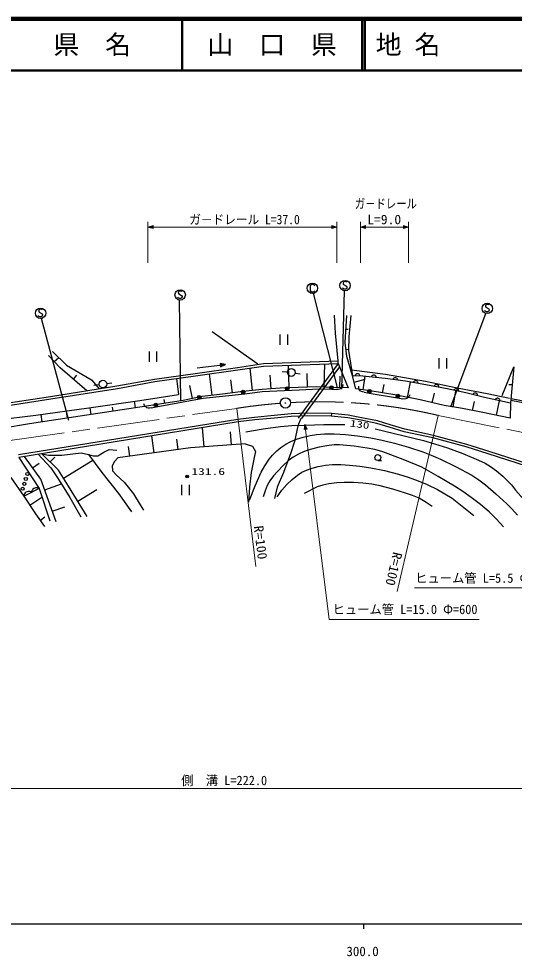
# Model space of a CAD drawing. Units: millimetres, scale not verified. Extents: x 40000 to 680000, y 20000 to 380000.
# Drawn here: x 301447 to 397134, y 198715 to 380000 of the extents above; entities that cross this region are included whole.
import ezdxf
from ezdxf.enums import TextEntityAlignment as Align

# ---------------------------------------------------------------- set-up
doc = ezdxf.new("R2010")
doc.units = ezdxf.units.MM
doc.header["$LTSCALE"] = 1000
doc.linetypes.add('CHAIN', pattern=[18.5, 12, -1.5, 3.5, -1.5])
for name, color, linetype, lineweight in [('M-BGD', 7, 'Continuous', 25), ('M-BGD-EXST', 7, 'Continuous', 25), ('M-BMK', 2, 'CHAIN', 13), ('M-BMK-SRVR', 3, 'Continuous', 25), ('M-STR-HTXT', 7, 'Continuous', 13), ('M-TTL', 2, 'Continuous', 140), ('M-TTL-BAND', 7, 'Continuous', 25), ('M-TTL-LINE', 7, 'Continuous', 50)]:
    doc.layers.add(name, color=color, linetype=linetype, lineweight=lineweight)
doc.layers.add('M-TTL-TXT', color=7, linetype='Continuous')
doc.styles.add('ＭＳ ゴシック', font='')
doc.styles.get('ＭＳ ゴシック').set_extended_font_data('MS Gothic')

msp = doc.modelspace()

# ---------------------------------------------------------------- linework, layer by layer
at = {"layer": 'M-BGD'}
for p, q in [((362591, 319225), (362441, 322682)), ((364495, 317371), (364795, 322632)), ((365547, 322632), (365196, 318473)), ((344752, 315217), (338790, 319475)), ((363140, 313862), (362591, 319225)), ((364645, 320002), (365051, 319978)), ((351894, 318924), (351894, 316924)), ((353414, 316924), (353414, 318924)), ((364795, 314666), (364495, 317371)), ((365196, 318473), (365146, 315818)), ((307944, 315674), (310680, 312991)), ((326622, 315683), (326622, 313683)), ((328142, 313683), (328142, 315683)), ((364645, 316018), (365151, 316075)), ((365146, 315818), (365871, 310958)), ((309417, 312517), (307207, 314885)), ((308312, 313701), (309155, 314487)), ((347636, 313180), (344752, 315217)), ((348696, 313340), (363140, 313862)), ((363158, 313363), (363140, 313862)), ((365871, 310958), (364795, 314666)), ((382580, 314367), (382580, 312367)), ((384100, 312367), (384100, 314367)), ((314611, 308078), (309417, 312517)), ((310680, 312991), (315469, 310149)), ((335530, 311426), (343689, 312583)), ((335601, 310931), (343764, 312089)), ((335932, 312511), (341343, 313113)), ((341343, 313113), (340313, 313320)), ((340313, 313320), (340384, 312684)), ((341223, 313099), (340360, 313265)), ((340360, 313265), (340417, 312748)), ((340384, 312684), (341343, 313113)), ((341104, 313086), (340406, 313210)), ((340406, 313210), (340450, 312812)), ((340417, 312748), (341223, 313099)), ((340450, 312812), (341104, 313086)), ((340985, 313073), (340452, 313155)), ((340452, 313155), (340483, 312876)), ((340483, 312876), (340985, 313073)), ((340865, 313060), (340499, 313099)), ((340499, 313099), (340516, 312940)), ((340516, 312940), (340865, 313060)), ((340706, 313042), (340545, 313044)), ((340545, 313044), (340550, 313004)), ((340550, 313004), (340706, 313042)), ((343689, 312583), (348696, 313340)), ((343764, 312089), (348743, 312842)), ((346569, 308086), (346119, 312445)), ((348743, 312842), (363158, 313363)), ((353680, 308603), (353517, 313014)), ((363158, 313363), (355390, 302772)), ((363393, 312668), (356079, 302697)), ((360447, 308754), (360581, 313269)), ((363158, 313363), (365036, 308625)), ((365333, 312812), (365473, 312853)), ((365700, 312104), (372261, 311259)), ((394829, 307151), (397034, 312712)), ((397034, 312712), (396433, 305648)), ((312014, 310297), (312661, 311055)), ((315469, 310149), (316970, 308450)), ((320411, 308992), (327647, 310325)), ((327647, 310325), (335530, 311426)), ((327727, 309831), (335601, 310931)), ((331928, 310418), (332308, 307332)), ((338812, 307181), (338312, 311316)), ((342734, 307655), (342428, 310184)), ((350190, 308409), (349991, 311093)), ((353341, 311642), (352343, 311699)), ((354832, 311493), (355822, 311351)), ((357214, 308733), (357119, 311378)), ((363463, 308668), (363524, 310871)), ((367875, 310908), (365871, 310958)), ((366572, 308453), (365871, 310958)), ((366221, 309706), (368333, 310297)), ((366416, 311065), (366373, 310946)), ((366478, 311163), (366416, 311065)), ((366581, 311261), (366478, 311163)), ((366682, 311318), (366581, 311261)), ((366803, 311355), (366682, 311318)), ((366963, 311351), (366803, 311355)), ((367082, 311308), (366963, 311351)), ((367181, 311246), (367082, 311308)), ((367278, 311143), (367181, 311246)), ((367336, 311042), (367278, 311143)), ((367373, 310921), (367336, 311042)), ((372184, 310407), (367875, 310908)), ((367950, 308253), (368329, 310855)), ((369586, 310830), (369533, 310715)), ((369657, 310922), (369586, 310830)), ((369768, 311010), (369657, 310922)), ((369874, 311058), (369768, 311010)), ((369998, 311084), (369874, 311058)), ((370157, 311066), (369998, 311084)), ((370272, 311012), (370157, 311066)), ((370364, 310941), (370272, 311012)), ((370452, 310830), (370364, 310941)), ((370500, 310724), (370452, 310830)), ((370526, 310600), (370500, 310724)), ((376142, 309906), (372184, 310407)), ((372261, 311259), (380026, 309906)), ((373721, 310333), (373666, 310219)), ((373793, 310425), (373721, 310333)), ((373905, 310512), (373793, 310425)), ((374012, 310559), (373905, 310512)), ((374136, 310583), (374012, 310559)), ((374295, 310563), (374136, 310583)), ((374409, 310509), (374295, 310563)), ((374500, 310436), (374409, 310509)), ((374587, 310325), (374500, 310436)), ((374634, 310218), (374587, 310325)), ((374659, 310094), (374634, 310218)), ((307565, 306967), (320411, 308992)), ((307643, 306473), (320495, 308499)), ((316958, 309228), (315973, 309058)), ((318441, 309454), (319432, 309586)), ((320495, 308499), (327727, 309831)), ((335008, 306578), (334513, 309071)), ((348444, 308280), (344695, 307892)), ((351935, 308539), (348444, 308280)), ((348471, 307910), (355619, 308271)), ((355426, 308668), (351935, 308539)), ((359003, 308797), (355426, 308668)), ((355619, 308271), (359445, 308416)), ((361890, 308711), (359003, 308797)), ((359445, 308416), (361827, 308343)), ((361827, 308343), (362827, 308313)), ((365036, 308625), (361890, 308711)), ((363147, 308303), (362827, 308313)), ((363429, 308375), (363147, 308303)), ((363633, 308489), (363429, 308375)), ((363838, 308683), (363633, 308489)), ((363965, 308879), (363838, 308683)), ((364052, 309116), (363965, 308879)), ((364057, 309276), (364052, 309116)), ((369328, 308052), (366572, 308453)), ((367099, 308858), (367119, 308977)), ((367105, 308654), (367099, 308858)), ((367182, 308398), (367105, 308654)), ((367274, 308220), (367182, 308398)), ((367411, 308074), (367274, 308220)), ((371708, 307652), (371986, 309306)), ((380049, 309205), (376142, 309906)), ((376542, 306775), (377116, 309731)), ((377664, 309755), (377603, 309644)), ((377741, 309843), (377664, 309755)), ((377857, 309923), (377741, 309843)), ((377966, 309965), (377857, 309923)), ((378091, 309983), (377966, 309965)), ((378248, 309955), (378091, 309983)), ((378359, 309894), (378248, 309955)), ((378447, 309817), (378359, 309894)), ((378528, 309701), (378447, 309817)), ((378569, 309592), (378528, 309701)), ((378588, 309467), (378569, 309592)), ((380026, 309906), (386139, 308603)), ((384208, 308453), (380049, 309205)), ((381697, 309029), (381637, 308918)), ((381774, 309117), (381697, 309029)), ((381890, 309197), (381774, 309117)), ((381999, 309238), (381890, 309197)), ((382125, 309256), (381999, 309238)), ((382282, 309228), (382125, 309256)), ((382393, 309167), (382282, 309228)), ((382481, 309091), (382393, 309167)), ((382561, 308974), (382481, 309091)), ((382603, 308865), (382561, 308974)), ((382621, 308740), (382603, 308865)), ((387765, 307652), (384208, 308453)), ((385564, 308271), (385499, 308162)), ((385645, 308355), (385564, 308271)), ((385764, 308431), (385645, 308355)), ((385875, 308467), (385764, 308431)), ((386001, 308480), (385875, 308467)), ((386157, 308445), (386001, 308480)), ((386139, 308603), (391900, 307551)), ((386265, 308379), (386157, 308445)), ((386349, 308299), (386265, 308379)), ((386425, 308179), (386349, 308299)), ((396733, 309180), (396086, 309235)), ((291110, 304445), (307565, 306967)), ((291186, 303951), (307643, 306473)), ((324809, 306212), (332308, 307332)), ((327968, 304950), (337064, 306611)), ((329631, 305651), (329512, 306402)), ((336851, 306944), (333165, 306212)), ((340773, 307418), (336851, 306944)), ((337064, 306611), (345078, 307477)), ((344695, 307892), (340773, 307418)), ((345078, 307477), (348471, 307910)), ((367627, 307916), (367411, 308074)), ((367818, 307843), (367627, 307916)), ((368133, 307789), (367818, 307843)), ((368133, 307789), (369119, 307620)), ((369119, 307620), (374606, 306681)), ((374087, 307251), (369328, 308052)), ((378997, 306299), (374087, 307251)), ((374606, 306681), (375591, 306513)), ((375907, 306459), (375591, 306513)), ((376196, 306491), (375907, 306459)), ((376414, 306575), (376196, 306491)), ((376645, 306739), (376414, 306575)), ((376797, 306915), (376645, 306739)), ((376916, 307139), (376797, 306915)), ((376943, 307296), (376916, 307139)), ((381302, 305748), (381746, 307606)), ((385360, 304921), (385857, 308082)), ((386462, 308068), (386425, 308179)), ((386474, 307942), (386462, 308068)), ((391422, 306750), (387765, 307652)), ((389176, 307427), (389108, 307320)), ((389258, 307510), (389176, 307427)), ((389379, 307583), (389258, 307510)), ((389491, 307617), (389379, 307583)), ((389617, 307628), (389491, 307617)), ((389772, 307589), (389617, 307628)), ((389879, 307522), (389772, 307589)), ((389962, 307440), (389879, 307522)), ((390035, 307319), (389962, 307440)), ((390069, 307207), (390035, 307319)), ((390079, 307081), (390069, 307207)), ((396433, 305648), (391422, 306750)), ((391900, 307551), (396224, 306650)), ((393504, 306415), (393439, 306306)), ((393584, 306499), (393504, 306415)), ((393703, 306576), (393584, 306499)), ((393814, 306613), (393703, 306576)), ((393940, 306626), (393814, 306613)), ((394096, 306592), (393940, 306626)), ((394204, 306527), (394096, 306592)), ((394289, 306447), (394204, 306527)), ((394365, 306328), (394289, 306447)), ((396540, 306538), (399888, 305892)), ((304769, 303324), (314983, 304746)), ((326097, 305091), (313297, 303152)), ((314983, 304746), (324809, 306212)), ((315431, 303475), (315232, 304783)), ((319697, 304121), (319579, 304900)), ((323964, 304768), (323769, 306056)), ((325646, 305421), (325624, 305539)), ((325721, 305231), (325646, 305421)), ((325882, 305017), (325721, 305231)), ((326029, 304881), (325882, 305017)), ((326208, 304792), (326029, 304881)), ((333165, 306212), (326097, 305091)), ((326465, 304717), (326208, 304792)), ((326669, 304713), (326465, 304717)), ((326984, 304771), (326669, 304713)), ((326984, 304771), (327968, 304950)), ((383607, 305197), (378997, 306299)), ((387114, 304645), (383607, 305197)), ((391072, 303844), (387114, 304645)), ((389093, 304245), (389449, 306005)), ((393702, 303318), (394263, 306125)), ((394403, 306217), (394365, 306328)), ((394416, 306091), (394403, 306217)), ((396433, 305648), (396332, 302792)), ((396483, 306244), (399831, 305597)), ((292589, 301936), (304769, 303324)), ((313297, 303152), (303514, 301686)), ((305960, 302053), (305749, 303461)), ((310852, 302785), (310730, 303600)), ((346957, 302921), (343760, 302526)), ((350781, 303251), (346957, 302921)), ((350824, 302753), (347009, 302424)), ((354044, 303580), (350781, 303251)), ((354080, 303081), (350824, 302753)), ((357299, 303712), (354044, 303580)), ((357305, 303212), (354080, 303081)), ((361815, 303646), (357299, 303712)), ((361808, 303146), (357305, 303212)), ((365008, 302854), (361770, 303148)), ((361815, 303646), (361808, 303146)), ((365078, 303350), (361815, 303646)), ((367555, 302364), (365008, 302854)), ((367649, 302855), (365078, 303350)), ((370748, 302229), (367649, 302855)), ((396332, 302792), (391072, 303844)), ((303514, 301686), (298170, 300798)), ((343760, 302526), (301374, 295669)), ((343830, 302030), (301454, 295176)), ((347009, 302424), (343830, 302030)), ((355325, 301257), (354711, 298229)), ((355895, 302704), (355325, 301257)), ((370623, 301744), (367555, 302364)), ((373004, 300994), (370623, 301744)), ((373154, 301471), (370748, 302229)), ((375898, 300129), (373004, 300994)), ((376022, 300614), (373154, 301471)), ((327587, 296036), (327132, 299329)), ((337227, 297198), (336949, 300917)), ((342512, 297593), (342324, 300097)), ((381434, 298956), (375898, 300129)), ((381551, 299443), (376022, 300614)), ((387979, 297696), (381551, 299443)), ((332252, 296679), (331970, 298721)), ((345154, 297791), (334584, 297001)), ((345154, 297791), (346558, 297352)), ((346558, 297352), (347172, 296343)), ((354711, 298229), (353965, 296036)), ((387838, 297216), (381434, 298956)), ((392264, 296344), (387979, 297696)), ((305217, 295784), (307647, 293140)), ((309138, 292701), (305879, 295891)), ((305879, 295891), (307208, 295597)), ((307208, 295597), (309752, 295641)), ((309752, 295641), (313482, 296036)), ((313482, 296036), (314886, 295729)), ((314886, 295729), (317518, 292263)), ((314886, 295729), (315807, 295465)), ((316728, 295465), (317869, 296211)), ((317869, 296211), (318922, 296694)), ((318922, 296694), (320370, 296606)), ((334584, 297001), (320589, 295071)), ((322922, 295392), (322658, 297303)), ((347172, 296343), (346909, 295158)), ((353965, 296036), (352561, 292263)), ((392114, 295867), (387838, 297216)), ((406937, 291037), (392114, 295867)), ((406832, 291597), (392264, 296344)), ((301454, 295176), (305365, 289148)), ((305716, 290947), (302540, 295351)), ((304128, 293149), (305395, 294062)), ((307509, 294296), (308412, 295219)), ((310081, 291166), (315720, 294630)), ((315807, 295465), (316728, 295465)), ((319927, 294413), (319488, 293535)), ((320589, 295071), (319927, 294413)), ((346909, 295158), (346339, 292263)), ((370782, 294567), (371532, 294567)), ((307647, 293140), (309182, 290859)), ((311025, 289630), (309138, 292701)), ((317518, 292263), (320721, 288183)), ((319488, 293535), (319576, 292570)), ((319576, 292570), (320278, 291824)), ((346339, 292263), (346031, 289411)), ((352561, 292263), (351332, 289411)), ((302470, 287656), (300005, 291290)), ((308656, 282698), (305716, 290947)), ((309182, 290859), (311288, 287393)), ((320278, 291824), (321770, 290420)), ((321770, 290420), (323612, 288139)), ((305365, 289148), (302470, 287656)), ((302697, 288309), (302562, 288125)), ((302863, 288432), (302697, 288309)), ((303044, 288526), (302863, 288432)), ((303241, 288589), (303044, 288526)), ((303469, 288592), (303241, 288589)), ((303637, 288563), (303469, 288592)), ((303774, 288519), (303637, 288563)), ((303943, 288415), (303774, 288519)), ((303955, 288601), (303943, 288415)), ((303996, 288731), (303955, 288601)), ((304066, 288874), (303996, 288731)), ((304193, 289048), (304066, 288874)), ((304349, 289164), (304193, 289048)), ((304519, 289252), (304349, 289164)), ((304705, 289312), (304519, 289252)), ((304919, 289314), (304705, 289312)), ((305077, 289287), (304919, 289314)), ((305207, 289246), (305077, 289287)), ((305365, 289148), (305207, 289246)), ((305365, 289148), (307427, 282918)), ((306451, 288885), (309682, 290036)), ((314666, 283751), (311025, 289630)), ((312845, 286691), (316498, 288953)), ((332901, 289858), (332901, 287858)), ((334421, 287858), (334421, 289858)), ((346031, 289411), (345812, 286515)), ((351332, 289411), (350850, 287217)), ((302444, 287834), (302432, 287637)), ((302488, 287972), (302444, 287834)), ((304751, 284278), (302470, 287656)), ((302562, 288125), (302488, 287972)), ((303610, 285967), (305905, 287517)), ((311288, 287393), (313438, 283708)), ((320721, 288183), (323221, 284673)), ((323612, 288139), (324885, 286033)), ((307921, 284760), (310356, 285628)), ((324885, 286033), (325543, 284980)), ((306506, 281821), (304751, 284278)), ((305628, 283049), (306480, 283658))]:
    msp.add_line(p, q, dxfattribs=at)
for points in [[(345286, 300116), (348638, 300683), (351987, 301145), (354180, 301320), (356779, 301414), (360349, 301532), (363783, 301547), (364405, 301523)], [(345980, 286910), (347088, 289675), (348267, 292323), (348966, 293538), (349819, 294805), (350444, 295587), (351272, 296444), (352043, 297084), (353044, 297752), (353977, 298241), (355087, 298700), (356341, 299102), (357703, 299425), (358927, 299604), (360524, 299709), (362356, 299703), (364552, 299579), (366853, 299352), (369426, 298987), (371651, 298534), (374042, 297936), (376730, 297153), (379495, 296241), (381078, 295641), (382903, 294829), (385821, 293402), (388975, 291736), (390303, 290845), (391575, 289871), (393593, 288131), (395675, 286197), (396689, 285222), (397750, 284028)], [(370280, 300723), (379638, 298448), (381760, 297832), (384223, 296999), (387208, 295902), (390253, 294665), (391508, 294046), (392567, 293405), (393702, 292582), (394916, 291561), (395795, 290743), (396601, 289853), (397403, 288810), (398415, 287686), (398895, 287318), (399578, 286966), (400351, 286753), (401310, 286614), (402707, 286524), (404297, 286530), (412118, 287130)], [(395042, 281777), (393689, 283251), (392285, 284621), (390611, 286050), (388815, 287449), (387187, 288611), (385592, 289628), (382470, 291499), (379315, 293268), (375665, 294773), (371759, 296258), (370214, 296677), (368743, 296975), (366194, 297334), (363407, 297611), (362350, 297583), (360958, 297420), (359441, 297149), (357693, 296716), (356586, 296330), (355490, 295829), (354448, 295226), (353532, 294560), (352499, 293619), (351389, 292458), (350619, 291602), (349908, 290647), (349436, 289765), (349028, 288739), (348656, 287568)], [(351332, 287524), (352273, 288822), (353228, 289940), (354247, 290902), (355304, 291746), (356139, 292300), (356999, 292737), (358134, 293123), (359295, 293402), (360677, 293656), (362037, 293798), (363636, 293786), (365328, 293667), (367322, 293484), (369450, 293180), (372084, 292614), (374798, 291920), (376676, 291338), (378554, 290648), (380303, 289913), (382287, 288961), (383756, 288159), (385148, 287280), (389326, 283971)], [(381298, 285682), (380133, 286466), (378751, 287264), (377470, 287820), (376143, 288282), (373666, 289041), (371217, 289679), (369646, 289984), (367910, 290210), (366118, 290332), (364318, 290342), (362890, 290274), (361300, 290082), (360202, 289838), (359062, 289458), (356553, 288226)]]:
    msp.add_lwpolyline(points, dxfattribs=at)
for centre, radius in [((354090, 311599), 750), ((317697, 309355), 750), ((353292, 308504), 350), ((353292, 308504), 210), ((353292, 308504), 70), ((361838, 308693), 350), ((361838, 308693), 210), ((361838, 308693), 70), ((369178, 307965), 350), ((336291, 306825), 350), ((336291, 306825), 210), ((336291, 306825), 70), ((344783, 307797), 350), ((344783, 307797), 210), ((344783, 307797), 70), ((369178, 307965), 210), ((369178, 307965), 70), ((374665, 307026), 350), ((374665, 307026), 210), ((374665, 307026), 70), ((327905, 305295), 350), ((327905, 305295), 210), ((327905, 305295), 70), ((370782, 295137), 570), ((303117, 291967), 300), ((302508, 290062), 300), ((302813, 291015), 300), ((333964, 291491), 250), ((333964, 291491), 150), ((333964, 291491), 50), ((302203, 289110), 300)]:
    msp.add_circle(centre, radius, dxfattribs=at)
at = {"layer": 'M-BGD-EXST'}
for p, q in [((357840, 328487), (357720, 328327)), ((357720, 328327), (357720, 327447)), ((358000, 328607), (357840, 328487)), ((358360, 328607), (358000, 328607)), ((358520, 328487), (358360, 328607)), ((358600, 328367), (358520, 328487)), ((364145, 329045), (364105, 328805)), ((364105, 328805), (364185, 328605)), ((364385, 329165), (364145, 329045)), ((364185, 328605), (364745, 328285)), ((364545, 329165), (364385, 329165)), ((364705, 329125), (364545, 329165)), ((364785, 329045), (364705, 329125)), ((364745, 328285), (364825, 328085)), ((332298, 327231), (332258, 326991)), ((332258, 326991), (332338, 326791)), ((332538, 327351), (332298, 327231)), ((332338, 326791), (332898, 326471)), ((332698, 327351), (332538, 327351)), ((332858, 327311), (332698, 327351)), ((332938, 327231), (332858, 327311)), ((332898, 326471), (332978, 326271)), ((357720, 327447), (357840, 327287)), ((357840, 327287), (358000, 327167)), ((358000, 327167), (358360, 327167)), ((358333, 326936), (362910, 308713)), ((358360, 327167), (358520, 327247)), ((358520, 327247), (358600, 327367)), ((364292, 327368), (363774, 308367)), ((364065, 327845), (363985, 327965)), ((364305, 327725), (364065, 327845)), ((364585, 327725), (364305, 327725)), ((364785, 327845), (364585, 327725)), ((364825, 328085), (364785, 327845)), ((332218, 326031), (332138, 326151)), ((332458, 325911), (332218, 326031)), ((332446, 325641), (332705, 306035)), ((332738, 325911), (332458, 325911)), ((332938, 326031), (332738, 325911)), ((332978, 326271), (332938, 326031)), ((391610, 324640), (391570, 324400)), ((391850, 324760), (391610, 324640)), ((392010, 324760), (391850, 324760)), ((392170, 324720), (392010, 324760)), ((392250, 324640), (392170, 324720)), ((305351, 323690), (305311, 323450)), ((305311, 323450), (305391, 323250)), ((305591, 323810), (305351, 323690)), ((305391, 323250), (305951, 322930)), ((305751, 323810), (305591, 323810)), ((305911, 323770), (305751, 323810)), ((305991, 323690), (305911, 323770)), ((305951, 322930), (306031, 322730)), ((306031, 322730), (305991, 322490)), ((391671, 323136), (384848, 304912)), ((391530, 323440), (391450, 323560)), ((391770, 323320), (391530, 323440)), ((391570, 324400), (391650, 324200)), ((391650, 324200), (392210, 323880)), ((392050, 323320), (391770, 323320)), ((392250, 323440), (392050, 323320)), ((392210, 323880), (392290, 323680)), ((392290, 323680), (392250, 323440)), ((305271, 322490), (305191, 322610)), ((305511, 322370), (305271, 322490)), ((305791, 322370), (305511, 322370)), ((305757, 322100), (311026, 302408)), ((305991, 322490), (305791, 322370))]:
    msp.add_line(p, q, dxfattribs=at)
for centre in [(358160, 327887), (364465, 328405), (332618, 326591), (391930, 324000), (305671, 323050)]:
    msp.add_circle(centre, 1000, dxfattribs=at)
at = {"layer": 'M-BMK'}
for p, q in [((280050, 295626), (343545, 304665)), ((382467, 303301), (450347, 289580))]:
    msp.add_line(p, q, dxfattribs=at)
for centre, start, end in [((359281, 205910), 94.19965, 99.05371), ((359663, 205935), 76.81874, 93.27301)]:
    msp.add_arc(centre, 100000, start, end, dxfattribs=at)
at = {"layer": 'M-BMK-SRVR'}
for radius in [1000, 40]:
    msp.add_circle((352956, 305710), radius, dxfattribs=at)
at = {"layer": 'M-STR-HTXT'}
for p, q in [((326374, 332791), (326374, 340720)), ((326374, 339720), (327374, 340000)), ((327374, 339440), (326374, 339720)), ((326374, 339720), (362886, 339720)), ((326654, 339720), (327334, 339920)), ((327334, 339520), (326654, 339720)), ((326814, 339720), (327294, 339840)), ((327294, 339600), (326814, 339720)), ((327054, 339720), (327254, 339760)), ((327254, 339680), (327054, 339720)), ((327254, 339760), (327254, 339680)), ((327294, 339840), (327294, 339600)), ((327334, 339920), (327334, 339520)), ((327374, 340000), (327374, 339440)), ((361886, 339440), (361886, 340000)), ((361886, 340000), (362886, 339720)), ((362886, 339720), (361886, 339440)), ((361926, 339520), (361926, 339920)), ((361926, 339920), (362606, 339720)), ((362606, 339720), (361926, 339520)), ((361966, 339600), (361966, 339840)), ((361966, 339840), (362446, 339720)), ((362446, 339720), (361966, 339600)), ((362006, 339680), (362006, 339760)), ((362006, 339760), (362206, 339720)), ((362206, 339720), (362006, 339680)), ((362886, 340720), (362886, 332791)), ((367417, 332791), (367417, 340720)), ((367417, 339720), (368417, 340000)), ((368417, 339440), (367417, 339720)), ((367417, 339720), (376744, 339720)), ((367697, 339720), (368377, 339920)), ((368377, 339520), (367697, 339720)), ((367857, 339720), (368337, 339840)), ((368337, 339600), (367857, 339720)), ((368097, 339720), (368297, 339760)), ((368297, 339680), (368097, 339720)), ((368297, 339760), (368297, 339680)), ((368337, 339840), (368337, 339600)), ((368377, 339920), (368377, 339520)), ((368417, 340000), (368417, 339440)), ((375744, 339440), (375744, 340000)), ((375744, 340000), (376744, 339720)), ((376744, 339720), (375744, 339440)), ((375784, 339520), (375784, 339920)), ((375784, 339920), (376464, 339720)), ((376464, 339720), (375784, 339520)), ((375824, 339600), (375824, 339840)), ((375824, 339840), (376304, 339720)), ((376304, 339720), (375824, 339600)), ((375864, 339680), (375864, 339760)), ((375864, 339760), (376064, 339720)), ((376064, 339720), (375864, 339680)), ((376744, 340720), (376744, 332791)), ((343545, 304665), (347228, 274069)), ((382467, 303301), (374511, 269260)), ((356568, 300563), (356723, 301589)), ((356642, 300612), (356757, 301311)), ((356717, 300662), (356777, 301153)), ((356723, 301589), (357124, 300631)), ((356723, 301589), (361382, 263828)), ((356757, 301311), (357039, 300661)), ((356777, 301153), (356955, 300691)), ((357124, 300631), (356568, 300563)), ((357039, 300661), (356642, 300612)), ((356955, 300691), (356717, 300662)), ((356791, 300711), (356806, 300914)), ((356871, 300721), (356791, 300711)), ((356806, 300914), (356871, 300721)), ((405162, 269957), (377861, 269957)), ((361382, 263828), (390359, 263828)), ((217000, 231143), (432176, 231143))]:
    msp.add_line(p, q, dxfattribs=at)
at = {"layer": 'M-TTL'}
msp.add_line((680000, 380000), (40000, 380000), dxfattribs=at)
at = {"layer": 'M-TTL-BAND'}
for p, q in [((40000, 205000), (579000, 205000)), ((368000, 205000), (368000, 204000))]:
    msp.add_line(p, q, dxfattribs=at)
at = {"layer": 'M-TTL-LINE'}
for p, q in [((333000, 380000), (333000, 370000)), ((367750, 380000), (367750, 370000)), ((368250, 380000), (368250, 370000)), ((40000, 370000), (680000, 370000))]:
    msp.add_line(p, q, dxfattribs=at)

# ---------------------------------------------------------------- texts
at = {"layer": 'M-BGD', "style": 'ＭＳ ゴシック', "width": 1.4}
msp.add_text('130', height=1320, rotation=351.9, dxfattribs=at).set_placement((365279, 300785), align=Align.BOTTOM_LEFT)
at = {"layer": 'M-BGD', "style": 'ＭＳ ゴシック', "width": 1.45}
msp.add_text('131.6', height=1320, dxfattribs=at).set_placement((334775, 291390), align=Align.BOTTOM_LEFT)
at = {"layer": 'M-STR-HTXT', "style": 'ＭＳ ゴシック'}
for s, width, p in [('ガ－ドレール', 0.8, (366350, 342785)), ('ガ－ドレール L=37.0', 0.9, (334369, 339720)), ('L=9.0', 1.05, (368749, 339720)), ('ヒューム管 L=5.5 Φ=500', 0.95, (377992, 270385)), ('ヒューム管 L=15.0 Φ=600', 0.95, (362049, 264328)), ('側\u3000溝 L=222.0', 0.95, (332816, 231252))]:
    msp.add_text(s, height=1833, dxfattribs=dict(at, width=width)).set_placement(p, align=Align.BOTTOM_LEFT)
at = {"layer": 'M-STR-HTXT', "style": 'ＭＳ ゴシック', "width": 1.05}
for rotation, p in [(277.1, (346284, 281799)), (256.6, (373231, 277135))]:
    msp.add_text('R=100', height=1833, rotation=rotation, dxfattribs=at).set_placement(p, align=Align.BOTTOM_LEFT)
at = {"layer": 'M-TTL-BAND', "style": 'ＭＳ ゴシック'}
msp.add_text('300.0', height=1833, dxfattribs=at).set_placement((367844, 198195), align=Align.BOTTOM_CENTER)
at = {"layer": 'M-TTL-TXT', "style": 'ＭＳ ゴシック'}
for s, p in [('県\u3000名', (315625, 375000)), ('山\u3000口\u3000県', (350375, 375000))]:
    msp.add_text(s, height=3666, dxfattribs=at).set_placement(p, align=Align.MIDDLE_CENTER)
msp.add_text('地 名', height=3666, dxfattribs=at).set_placement((370380, 375000), align=Align.MIDDLE_LEFT)

doc.saveas('drawing.dxf')
